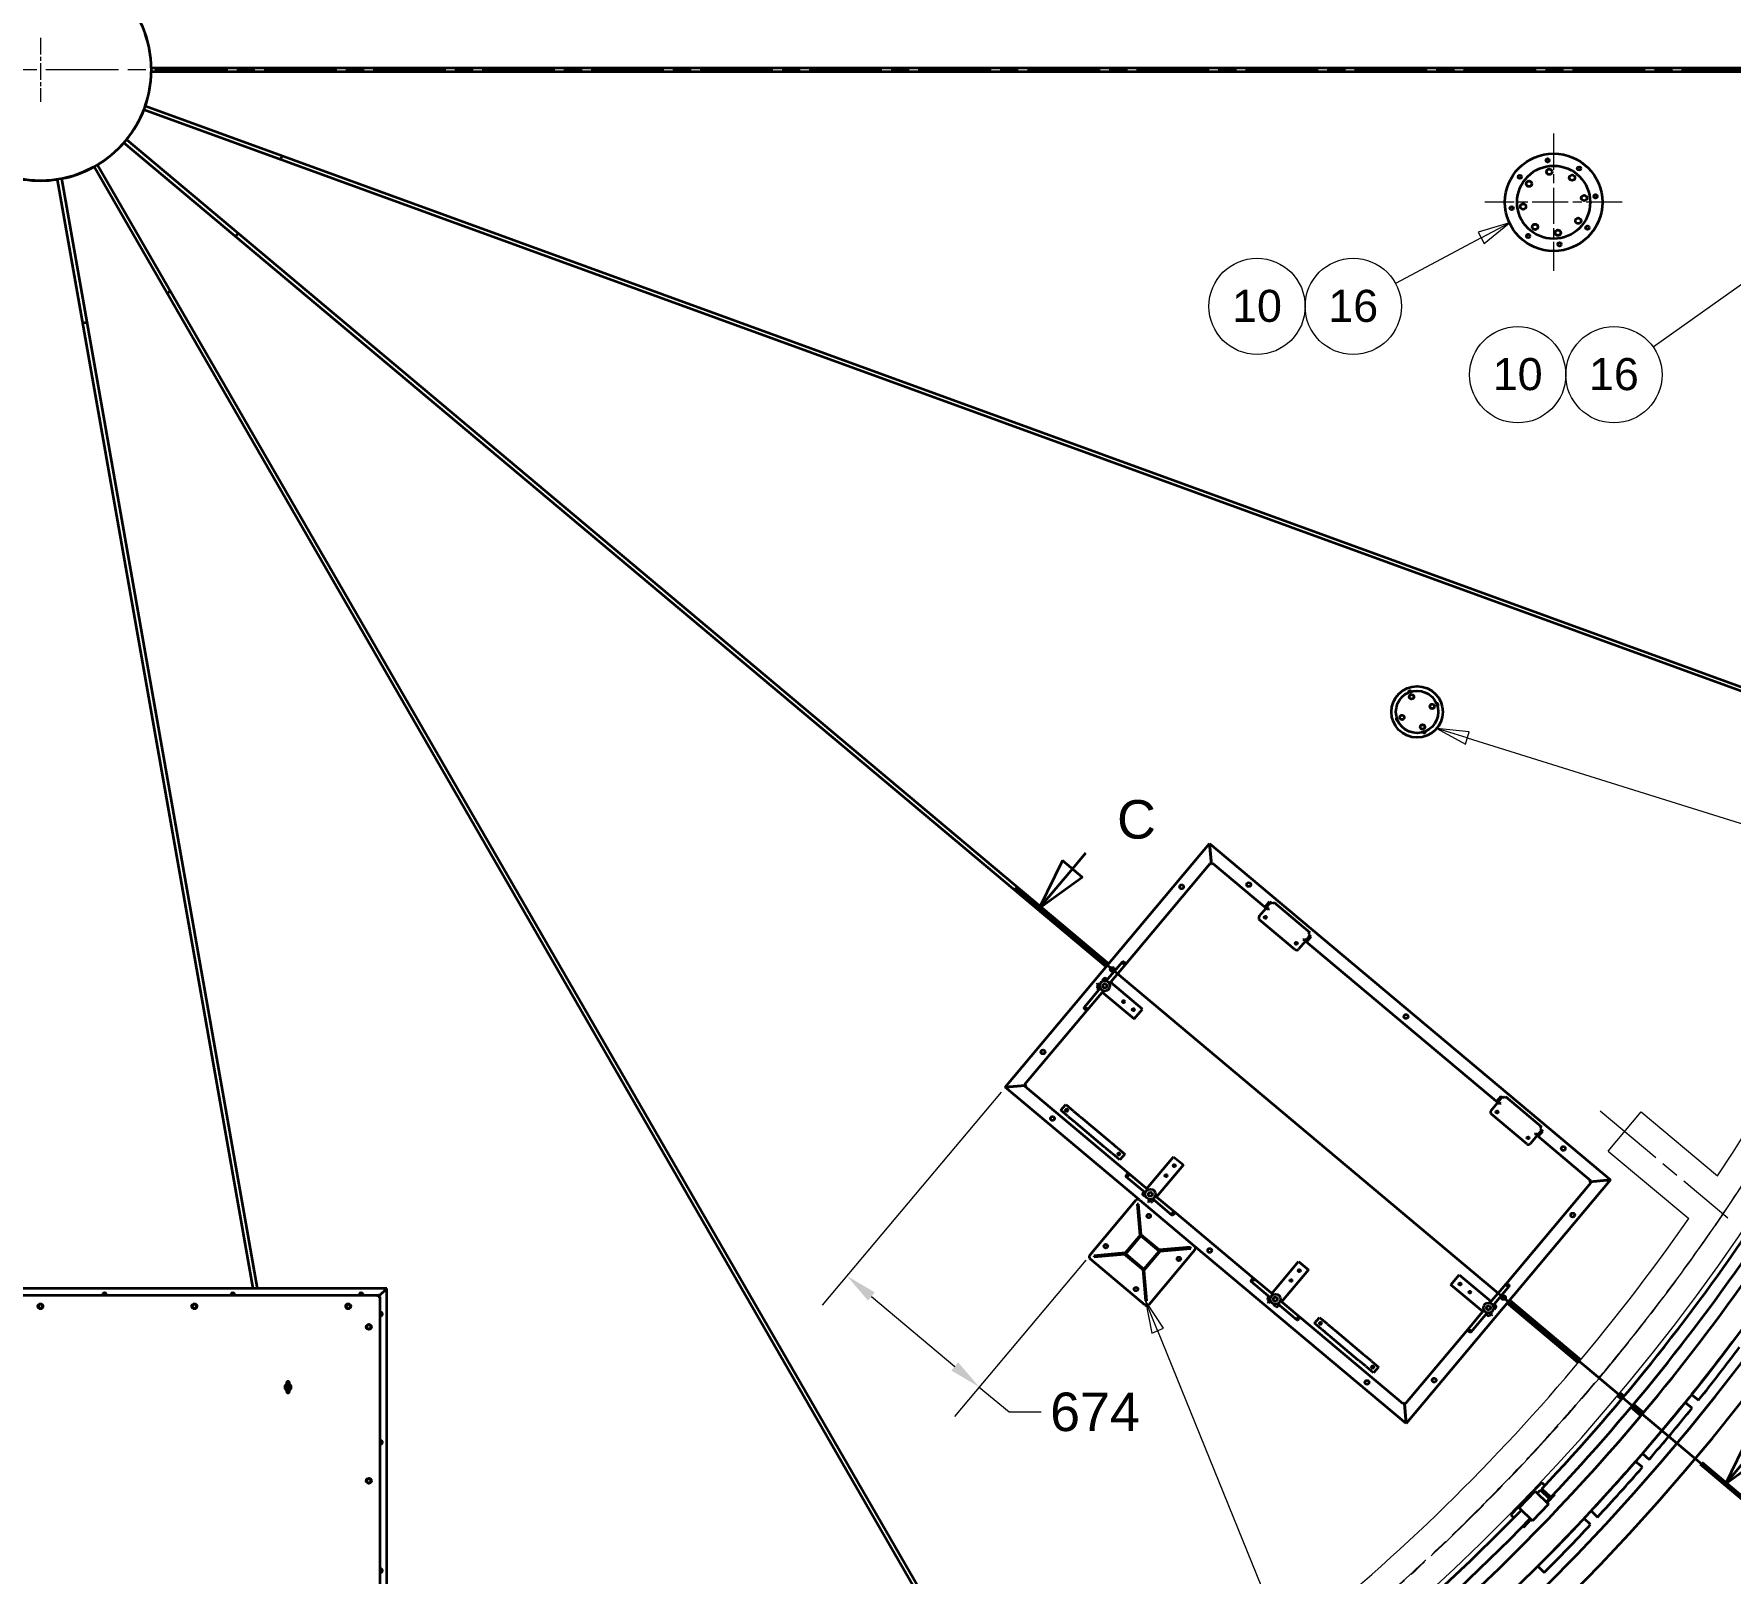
# Model space of a CAD drawing. Header units: millimetres. Extents: x 0 to 42050, y 0 to 29700.
# Drawn here: x 9742 to 16352, y 3620 to 9618 of the extents above; entities that cross this region are included whole.
import ezdxf

# ---------------------------------------------------------------- set-up
doc = ezdxf.new("R2010")
doc.units = ezdxf.units.MM
doc.header["$LTSCALE"] = 50
doc.linetypes.add('CHAIN', pattern=[0.3543, 0.2362, -0.0295, 0.0591, -0.0295])
for name, color, linetype, lineweight in [('Center Mark', 7, 'Continuous', 18), ('Dimension', 7, 'Continuous', 18), ('Section Line', 7, 'CHAIN', 35), ('Symbol', 7, 'Continuous', 18), ('Visible', 7, 'Continuous', 35)]:
    doc.layers.add(name, color=color, linetype=linetype, lineweight=lineweight)
doc.layers.add('P_Cable Ducts (CD)', color=30, linetype='Continuous', lineweight=18, true_color=0xff7f00)
doc.layers.add('P_Condensate Centerline', color=40, linetype='CHAIN', lineweight=18, true_color=0xffbf00)
doc.styles.add('Note Text', font='arial.ttf')
doc.styles.add('Title', font='arial.ttf')
doc.dimstyles.new('Default - Method 2b', dxfattribs={"dimscale": 50, "dimtxt": 3, "dimasz": 2.5, "dimexe": 3, "dimexo": 0.5, "dimgap": 0.7, "dimtad": 0, "dimtoh": 1, "dimdec": 1, "dimrnd": 1e-08, "dimtxsty": 'Title', "dimcen": 0.09, "dimdle": 10, "dimclrd": 256, "dimclre": 256, "dimclrt": 7, "dimadec": 0, "dimazin": 2, "dimtfac": 0.833333, "dimtdec": 1, "dimtmove": 0, "dimatfit": 3, "dimfxl": 1, "dimtolj": 1, "dimlwd": -1, "dimlwe": -1, "dimarcsym": 0})

# ---------------------------------------------------------------- blocks, each defined once
blk = doc.blocks.new('2dTransSection3')
at = {"layer": 'Section Line', "linetype": 'Continuous'}
for p, q in [((276.79, 128.5), (275.78, 127.29)), ((275.01, 127.93), (273.2, 124.22)), ((275.78, 127.29), (273.2, 124.22)), ((276.54, 126.64), (275.01, 127.93)), ((273.2, 124.22), (276.54, 126.64)), ((330.27, 83.62), (329.26, 82.41)), ((328.49, 83.05), (326.69, 79.34)), ((329.26, 82.41), (326.69, 79.34)), ((330.02, 81.77), (328.49, 83.05)), ((326.69, 79.34), (330.02, 81.77))]:
    blk.add_line(p, q, dxfattribs=at)
at = {"layer": 'Section Line', "linetype": 'CHAIN', "ltscale": 21.895039}
blk.add_line((328.59, 77.75), (271.31, 125.81), dxfattribs=at)
at = {"layer": 'Section Line', "linetype": 'Continuous', "lineweight": 70}
for p, q in [((275.1, 122.63), (271.31, 125.81)), ((328.59, 77.75), (324.79, 80.94))]:
    blk.add_line(p, q, dxfattribs=at)
at = {"layer": 'Section Line', "linetype": 'Continuous', "flags": 128}
for points in [[(275.01, 127.93), (273.2, 124.22), (276.54, 126.64), (275.01, 127.93)], [(328.49, 83.05), (326.69, 79.34), (330.02, 81.77), (328.49, 83.05)]]:
    blk.add_lwpolyline(points, dxfattribs=at)
at = {"layer": 'Section Line'}
for points in [[(275.01, 127.93), (273.2, 124.22), (276.54, 126.64), (275.01, 127.93)], [(328.49, 83.05), (326.69, 79.34), (330.02, 81.77), (328.49, 83.05)]]:
    blk.add_solid(points, dxfattribs=at)
at = {"layer": 'Section Line', "char_height": 3, "attachment_point": 7, "style": 'Title'}
for insert in [(279.26, 129.6), (332.74, 84.72)]:
    blk.add_mtext('C', dxfattribs=dict(at, insert=insert))
blk = doc.blocks.new('Balloon6')
at = {"layer": 'Symbol'}
for p, q in [((282.42, 91.29), (281.48, 93.61)), ((282.88, 91.48), (281.48, 93.61)), ((281.48, 93.61), (281.96, 91.1)), ((281.96, 91.1), (282.88, 91.48)), ((282.42, 91.29), (302.81, 41.06))]:
    blk.add_line(p, q, dxfattribs=at)
at = {"layer": 'Symbol', "flags": 128}
blk.add_lwpolyline([(282.88, 91.48), (281.48, 93.61), (281.96, 91.1), (282.88, 91.48)], dxfattribs=at)
at = {"layer": 'Symbol'}
blk.add_circle((304.22, 37.59), 3.75, dxfattribs=at)
blk.add_solid([(282.88, 91.48), (281.48, 93.61), (281.96, 91.1), (282.88, 91.48)], dxfattribs=at)
at = {"layer": 'Symbol', "insert": (304.22, 37.61), "char_height": 2.5, "attachment_point": 5, "style": 'Note Text'}
blk.add_mtext('3', dxfattribs=at)
blk = doc.blocks.new('*D43')
at = {"layer": 'Defpoints', "color": 0, "transparency": 16777216}
for p in [(13526.9, 5513.6), (13856.8, 4858.2), (12909.8, 4778.2)]:
    blk.add_point(p, dxfattribs=at)
at = {"layer": 'Dimension', "transparency": 16777216}
for p, q in [((13510.8, 5494.4), (12813.4, 4663.3)), ((13840.7, 4839), (13329.7, 4230)), ((13005.6, 4697.8), (13330.4, 4425.3)), ((13426.1, 4344.9), (13542.2, 4247.6)), ((13542.2, 4247.6), (13667.2, 4247.6))]:
    blk.add_line(p, q, dxfattribs=at)
for points in [[(13019, 4713.8), (12992.2, 4681.9), (12909.8, 4778.2)], [(13343.8, 4441.3), (13317, 4409.3), (13426.1, 4344.9)]]:
    blk.add_solid(points, dxfattribs=at)
at = {"layer": 'Dimension', "color": 7, "transparency": 16777216, "insert": (13702.2, 4171), "char_height": 150, "attachment_point": 7, "style": 'Title'}
blk.add_mtext('\\A1;674', dxfattribs=at)
blk = doc.blocks.new('Balloon30')
at = {"layer": 'Symbol'}
for p, q in [((306.56, 137.49), (304.18, 138.23)), ((306.71, 137.96), (304.18, 138.23)), ((304.18, 138.23), (306.41, 137.01)), ((306.41, 137.01), (306.71, 137.96)), ((306.56, 137.49), (357.29, 121.61))]:
    blk.add_line(p, q, dxfattribs=at)
at = {"layer": 'Symbol', "flags": 128}
blk.add_lwpolyline([(306.71, 137.96), (304.18, 138.23), (306.41, 137.01), (306.71, 137.96)], dxfattribs=at)
at = {"layer": 'Symbol'}
for centre in [(360.86, 120.49), (368.36, 120.49)]:
    blk.add_circle(centre, 3.75, dxfattribs=at)
blk.add_solid([(306.71, 137.96), (304.18, 138.23), (306.41, 137.01), (306.71, 137.96)], dxfattribs=at)
at = {"layer": 'Symbol', "char_height": 2.5, "attachment_point": 5, "style": 'Note Text'}
for s, insert in [('19', (360.86, 120.51)), ('21', (368.36, 120.49))]:
    blk.add_mtext(s, dxfattribs=dict(at, insert=insert))
blk = doc.blocks.new('Balloon45')
at = {"layer": 'Symbol'}
for p, q in [((309.84, 177.65), (307.4, 176.91)), ((307.63, 176.47), (309.84, 177.65)), ((307.87, 176.03), (309.84, 177.65)), ((307.63, 176.47), (300.97, 172.9)), ((307.4, 176.91), (307.87, 176.03))]:
    blk.add_line(p, q, dxfattribs=at)
at = {"layer": 'Symbol', "flags": 128}
blk.add_lwpolyline([(307.87, 176.03), (309.84, 177.65), (307.4, 176.91), (307.87, 176.03)], dxfattribs=at)
at = {"layer": 'Symbol'}
for centre in [(290.17, 171.13), (297.67, 171.13)]:
    blk.add_circle(centre, 3.75, dxfattribs=at)
blk.add_solid([(307.87, 176.03), (309.84, 177.65), (307.4, 176.91), (307.87, 176.03)], dxfattribs=at)
at = {"layer": 'Symbol', "char_height": 2.5, "attachment_point": 5, "style": 'Note Text'}
for s, insert in [('10', (290.17, 171.15)), ('16', (297.67, 171.15))]:
    blk.add_mtext(s, dxfattribs=dict(at, insert=insert))
blk = doc.blocks.new('Balloon46')
at = {"layer": 'Symbol'}
for p, q in [((330.62, 174.72), (328.28, 173.69)), ((328.57, 173.28), (330.62, 174.72)), ((328.86, 172.87), (330.62, 174.72)), ((328.57, 173.28), (321.04, 167.96)), ((328.28, 173.69), (328.86, 172.87))]:
    blk.add_line(p, q, dxfattribs=at)
at = {"layer": 'Symbol', "flags": 128}
blk.add_lwpolyline([(328.86, 172.87), (330.62, 174.72), (328.28, 173.69), (328.86, 172.87)], dxfattribs=at)
at = {"layer": 'Symbol'}
for centre in [(310.49, 165.8), (317.99, 165.8)]:
    blk.add_circle(centre, 3.75, dxfattribs=at)
blk.add_solid([(328.86, 172.87), (330.62, 174.72), (328.28, 173.69), (328.86, 172.87)], dxfattribs=at)
at = {"layer": 'Symbol', "char_height": 2.5, "attachment_point": 5, "style": 'Note Text'}
for s, insert in [('10', (310.49, 165.83)), ('16', (317.99, 165.83))]:
    blk.add_mtext(s, dxfattribs=dict(at, insert=insert))

msp = doc.modelspace()

# ---------------------------------------------------------------- linework, layer by layer
at = {"layer": 'Center Mark', "linetype": 'CHAIN', "ltscale": 5.555937}
msp.add_line((9766.85, 9602.99), (9766.85, 9352.99), dxfattribs=at)
msp.add_line((9766.85, 9602.99), (9766.85, 9352.99), dxfattribs=at)
at = {"layer": 'Center Mark', "linetype": 'CHAIN', "ltscale": 23.990969}
msp.add_line((17721.85, 9477.99), (9641.85, 9477.99), dxfattribs=at)
msp.add_line((17721.85, 9477.99), (9641.85, 9477.99), dxfattribs=at)
at = {"layer": 'Center Mark', "linetype": 'CHAIN', "ltscale": 11.889819}
for p, q in [((15664.47, 9229.52), (15664.47, 8694.52)), ((15931.97, 8962.02), (15396.97, 8962.02))]:
    msp.add_line(p, q, dxfattribs=at)
at = {"layer": 'P_Cable Ducts (CD)'}
for p, q in [((15877.52, 5264.32), (16006.08, 5417.53)), ((16006.08, 5417.53), (16303.73, 5167.77)), ((15877.52, 5264.32), (16190.91, 5001.35))]:
    msp.add_line(p, q, dxfattribs=at)
for radius, start, end in [(8030, 304.017858, 74.209996), (7830, 326.60031, 17.380702), (8030, 205.790004, 303.30742), (7830, 206.60031, 297.796899), (7830, 302.188455, 325.129076)]:
    msp.add_arc((9766.85, 9477.99), radius, start, end, dxfattribs=at)
at = {"layer": 'P_Condensate Centerline', "ltscale": 23.990969}
msp.add_line((15846.04, 5421.27), (16343.08, 5004.21), dxfattribs=at)
for start, end in [(340.336504, 74.351842), (314.622936, 46.728136), (205.648158, 21.225769), (255.589818, 21.225769)]:
    msp.add_arc((9766.85, 9477.99), 7930, start, end, dxfattribs=at)
at = {"layer": 'Visible'}
for p, q in [((10198.68, 9485.99), (17596.85, 9485.99)), ((17596.85, 9469.99), (10198.68, 9469.99)), ((17121.9, 6792.46), (10169.91, 9322.78)), ((10175.38, 9337.82), (17127.38, 6807.5)), ((13920.29, 5982.4), (10092.51, 9194.29)), ((10102.8, 9206.54), (13930.57, 5994.66)), ((13566.75, 2880.38), (9975.84, 9100.01)), ((9989.7, 9108.01), (13580.6, 2888.38)), ((10596.04, 4729.35), (9833.96, 9051.33)), ((9849.72, 9054.11), (10612.29, 4729.35)), ((13526.9, 5513.58), (14323.96, 6463.48)), ((14323.96, 6463.48), (14331.11, 6381.76)), ((14331.11, 6381.76), (14323.96, 6463.48)), ((14323.96, 6463.48), (15886.69, 5152.19)), ((13996.24, 5992.02), (14326.51, 6385.62)), ((14327.08, 6386.29), (14326.51, 6385.62)), ((14331.11, 6381.76), (14326.51, 6385.62)), ((14329.38, 6384.37), (14327.08, 6386.29)), ((14328.81, 6383.69), (14329.38, 6384.37)), ((14334.97, 6386.36), (14331.11, 6381.76)), ((14332.36, 6384.63), (14334.29, 6386.93)), ((14333.04, 6384.06), (14332.36, 6384.63)), ((14334.97, 6386.36), (14334.29, 6386.93)), ((14334.97, 6386.36), (14543.71, 6211.2)), ((14540.4, 6216.59), (14539.12, 6215.06)), ((14540.4, 6216.59), (14557.12, 6236.51)), ((14540.4, 6216.59), (14545, 6212.73)), ((14545, 6212.73), (14546.28, 6214.27)), ((14546.28, 6214.27), (14548.9, 6217.38)), ((14546.28, 6214.27), (14552.41, 6209.12)), ((14548.9, 6217.38), (14557.81, 6228)), ((14557.12, 6236.51), (14561.71, 6232.65)), ((14557.81, 6228), (14562.35, 6233.42)), ((14568.48, 6228.27), (14562.35, 6233.42)), ((14573.62, 6234.4), (14568.48, 6228.27)), ((14573.62, 6234.4), (14714.58, 6116.13)), ((14517.36, 6179.79), (14543.71, 6211.2)), ((14656.48, 6050), (14518.59, 6165.71)), ((14545, 6212.73), (14543.71, 6211.2)), ((14551.37, 6204.77), (14543.71, 6211.2)), ((14553.94, 6207.84), (14551.37, 6204.77)), ((14552.41, 6209.12), (14553.94, 6207.84)), ((14696.92, 6082.64), (14670.57, 6051.24)), ((14689.26, 6089.07), (14691.83, 6092.14)), ((14696.92, 6082.64), (14689.26, 6089.07)), ((14691.83, 6092.14), (14693.37, 6090.85)), ((14699.49, 6085.71), (14693.37, 6090.85)), ((14698.21, 6084.18), (14696.92, 6082.64)), ((14696.92, 6082.64), (15446.88, 5453.35)), ((14698.21, 6084.18), (14699.49, 6085.71)), ((14698.21, 6084.18), (14702.8, 6080.32)), ((14699.49, 6085.71), (14702.11, 6088.83)), ((14702.11, 6088.83), (14711.02, 6099.44)), ((14702.8, 6080.32), (14719.52, 6100.24)), ((14709.43, 6110), (14714.58, 6116.13)), ((14709.43, 6110), (14715.56, 6104.86)), ((14711.02, 6099.44), (14715.56, 6104.86)), ((14714.92, 6104.09), (14719.52, 6100.24)), ((14702.8, 6080.32), (14701.52, 6078.79)), ((13921.08, 5927.34), (13983.98, 6002.3)), ((13933.34, 5917.06), (13996.24, 5992.02)), ((13897.52, 5899.26), (13834.62, 5824.29)), ((13909.77, 5888.97), (13846.87, 5814.01)), ((13884.02, 5914.28), (13886.59, 5917.34)), ((13884.02, 5914.28), (13889.38, 5909.78)), ((13893.56, 5914.76), (13886.49, 5906.33)), ((13891.95, 5912.84), (13886.59, 5917.34)), ((13887.1, 5899.29), (13893.23, 5894.15)), ((13888.66, 5894.27), (13888.24, 5893.77)), ((13888.24, 5893.76), (13888.24, 5893.77)), ((13888.24, 5893.76), (13890.98, 5891.47)), ((13890.49, 5896.45), (13888.66, 5894.27)), ((13895.96, 5912.74), (13893.56, 5914.76)), ((13912.2, 5936.98), (13905.13, 5928.55)), ((13905.13, 5928.55), (13907.53, 5926.53)), ((13905.49, 5883.86), (14029.59, 5779.73)), ((13925.37, 5932.45), (13919.24, 5937.59)), ((14061.73, 5818.03), (13937.63, 5922.16)), ((14029.59, 5779.73), (14061.73, 5818.03)), ((13604.02, 5524.59), (13846.87, 5814.01)), ((13604.39, 5520.36), (13526.9, 5513.58)), ((13526.9, 5513.58), (13604.39, 5520.36)), ((14050.88, 5073.92), (13526.9, 5513.58)), ((13604.02, 5524.59), (13603.46, 5523.91)), ((13605.75, 5521.99), (13603.46, 5523.91)), ((13604.02, 5524.59), (13608.62, 5520.73)), ((13606.01, 5519), (13604.09, 5516.7)), ((13604.09, 5516.7), (13604.76, 5516.13)), ((13606.32, 5522.66), (13604.39, 5520.36)), ((13604.39, 5520.36), (13606.69, 5518.43)), ((13608.62, 5520.73), (13604.76, 5516.13)), ((14009.09, 5176.86), (13604.76, 5516.13)), ((13743.49, 5423.22), (13762.78, 5446.2)), ((13771.25, 5399.93), (13743.49, 5423.22)), ((13762.78, 5446.2), (13790.53, 5422.91)), ((13793.85, 5420.13), (13790.53, 5422.91)), ((15420.53, 5421.95), (15446.88, 5453.35)), ((15443.57, 5458.74), (15442.28, 5457.21)), ((15443.57, 5458.74), (15460.28, 5478.66)), ((15443.57, 5458.74), (15448.17, 5454.89)), ((15448.17, 5454.89), (15446.88, 5453.35)), ((15454.54, 5446.93), (15446.88, 5453.35)), ((15448.17, 5454.89), (15449.45, 5456.42)), ((15449.45, 5456.42), (15452.07, 5459.54)), ((15449.45, 5456.42), (15455.58, 5451.28)), ((15452.07, 5459.54), (15460.97, 5470.15)), ((15457.11, 5449.99), (15454.54, 5446.93)), ((15455.58, 5451.28), (15457.11, 5449.99)), ((15460.28, 5478.66), (15464.88, 5474.8)), ((15460.97, 5470.15), (15465.52, 5475.57)), ((15471.65, 5470.43), (15465.52, 5475.57)), ((15476.79, 5476.56), (15471.65, 5470.43)), ((15476.79, 5476.56), (15617.74, 5358.28)), ((13771.25, 5399.93), (13774.56, 5397.15)), ((13796.57, 5378.68), (13774.56, 5397.15)), ((13793.85, 5420.13), (13815.86, 5401.66)), ((13803.21, 5373.12), (13796.57, 5378.68)), ((13914.36, 5279.85), (13803.21, 5373.12)), ((13815.86, 5401.66), (13822.49, 5396.1)), ((13822.49, 5396.1), (13933.64, 5302.83)), ((15559.65, 5292.16), (15421.76, 5407.86)), ((15612.6, 5352.15), (15617.74, 5358.28)), ((13933.64, 5302.83), (13940.28, 5297.26)), ((13940.28, 5297.26), (13962.29, 5278.79)), ((15600.09, 5324.8), (15573.73, 5293.39)), ((15592.43, 5331.23), (15595, 5334.29)), ((15600.09, 5324.8), (15592.43, 5331.23)), ((15595, 5334.29), (15596.53, 5333)), ((15602.66, 5327.86), (15596.53, 5333)), ((15601.37, 5326.33), (15600.09, 5324.8)), ((15600.09, 5324.8), (15808.84, 5149.64)), ((15601.37, 5326.33), (15602.66, 5327.86)), ((15601.37, 5326.33), (15605.97, 5322.47)), ((15602.66, 5327.86), (15605.28, 5330.98)), ((15605.97, 5322.47), (15604.68, 5320.94)), ((15605.28, 5330.98), (15614.18, 5341.6)), ((15605.97, 5322.47), (15622.68, 5342.39)), ((15612.6, 5352.15), (15618.73, 5347.01)), ((15614.18, 5341.6), (15618.73, 5347.01)), ((15618.09, 5346.25), (15622.68, 5342.39)), ((13920.99, 5274.28), (13914.36, 5279.85)), ((13943, 5255.81), (13920.99, 5274.28)), ((13943, 5255.81), (13946.32, 5253.03)), ((13974.07, 5229.74), (13946.32, 5253.03)), ((13965.6, 5276.01), (13962.29, 5278.79)), ((13965.6, 5276.01), (13993.36, 5252.72)), ((13993.36, 5252.72), (13974.07, 5229.74)), ((14078.94, 5118.25), (14183.07, 5242.35)), ((14183.07, 5242.35), (14221.37, 5210.21)), ((14073.77, 5101.71), (13998.8, 5164.61)), ((14084.05, 5113.96), (14009.09, 5176.86)), ((14221.37, 5210.21), (14117.24, 5086.11)), ((14186.07, 5202.63), (14181.74, 5206.26)), ((14184.89, 5211.45), (14190.63, 5206.64)), ((14063.51, 5099.86), (14068.66, 5105.99)), ((14072.56, 5085.75), (14064.13, 5092.82)), ((14112.13, 5090.4), (14187.1, 5027.5)), ((15886.69, 5152.19), (15089.63, 4202.3)), ((15809.58, 5141.18), (15479.3, 4747.58)), ((15804.98, 5145.04), (15886.69, 5152.19)), ((15886.69, 5152.19), (15804.98, 5145.04)), ((15804.98, 5145.04), (15808.84, 5149.64)), ((15809.58, 5141.18), (15804.98, 5145.04)), ((15806.91, 5147.34), (15807.58, 5146.77)), ((15807.28, 5143.11), (15807.84, 5143.79)), ((15807.58, 5146.77), (15809.51, 5149.07)), ((15807.84, 5143.79), (15810.14, 5141.86)), ((15809.51, 5149.07), (15808.84, 5149.64)), ((15809.58, 5141.18), (15810.14, 5141.86)), ((13856.81, 4858.19), (14036.79, 5072.68)), ((14046.08, 5057.28), (14041.1, 5056.85)), ((14041.1, 5056.85), (14051.76, 4934.96)), ((14056.46, 4938.69), (14046.08, 5057.28)), ((14050.88, 5073.92), (14265.37, 4893.93)), ((14074.57, 5088.15), (14072.56, 5085.75)), ((14088.26, 5072.57), (14083.76, 5067.21)), ((14086.83, 5064.64), (14083.76, 5067.21)), ((14086.35, 5074.18), (14088.36, 5076.58)), ((14094.77, 5067.11), (14086.35, 5074.18)), ((14086.83, 5064.64), (14091.33, 5070)), ((14106.96, 5073.85), (14101.82, 5067.72)), ((14101.85, 5078.14), (14176.81, 5015.24)), ((14496.29, 4768.05), (14187.1, 5027.5)), ((13991.26, 4862.86), (14055.54, 4939.46)), ((14056.04, 4933.82), (13996.9, 4863.35)), ((14055.54, 4939.46), (14132.15, 4875.18)), ((14126.51, 4874.69), (14056.04, 4933.82)), ((15089.63, 4202.3), (14265.37, 4893.93)), ((14072.53, 4664.12), (13858.04, 4844.1)), ((13995.04, 4867.36), (13873.15, 4856.69)), ((13873.15, 4856.69), (13873.59, 4851.71)), ((13873.59, 4851.71), (13992.18, 4862.09)), ((14067.87, 4798.58), (13991.26, 4862.86)), ((13996.9, 4863.35), (14067.38, 4804.21)), ((14067.38, 4804.21), (14126.51, 4874.69)), ((14132.15, 4875.18), (14067.87, 4798.58)), ((14266.6, 4879.85), (14086.62, 4665.35)), ((14249.54, 4889.62), (14127.64, 4878.96)), ((14131.38, 4874.27), (14249.97, 4884.64)), ((14249.97, 4884.64), (14249.54, 4889.62)), ((14566.15, 4709.44), (14670.28, 4833.54)), ((14670.28, 4833.54), (14708.58, 4801.4)), ((14063.37, 4802.36), (14074.03, 4680.46)), ((14079.01, 4680.9), (14068.64, 4799.49)), ((14571.25, 4705.15), (14496.29, 4768.05)), ((14708.58, 4801.4), (14604.45, 4677.3)), ((14673.28, 4793.82), (14668.94, 4797.45)), ((14672.1, 4802.63), (14677.83, 4797.82)), ((15264.45, 4743.56), (15296.59, 4781.86)), ((15296.59, 4781.86), (15420.69, 4677.73)), ((11116.86, 4729.35), (8416.86, 4729.35)), ((8449.86, 4702.34), (11083.86, 4702.34)), ((11083.86, 4696.34), (11116.86, 4729.35)), ((11116.87, 4729.34), (11083.86, 4696.34)), ((11083.86, 4696.34), (11083.86, 4702.34)), ((11084.74, 4702.34), (11083.86, 4702.34)), ((11083.86, 4699.34), (11084.74, 4699.34)), ((11089.86, 4696.34), (11083.86, 4696.34)), ((11084.74, 4699.34), (11084.74, 4702.34)), ((11086.86, 4696.34), (11086.86, 4697.22)), ((11086.86, 4697.22), (11089.86, 4697.22)), ((11089.86, 4696.34), (11089.86, 4697.22)), ((11089.86, 4696.34), (11089.86, 2062.34)), ((11116.87, 2029.34), (11116.87, 4729.34)), ((14560.97, 4692.89), (14486.01, 4755.79)), ((14550.72, 4691.05), (14555.86, 4697.18)), ((14553.18, 4699.43), (14550.88, 4696.69)), ((14550.88, 4696.69), (14550.88, 4696.68)), ((14550.88, 4696.68), (14551.38, 4696.26)), ((14553.56, 4694.43), (14551.38, 4696.26)), ((15388.55, 4639.43), (15264.45, 4743.56)), ((15342.43, 4715.14), (15338.12, 4710)), ((15416.4, 4672.62), (15479.3, 4747.58)), ((15428.66, 4662.33), (15491.56, 4737.3)), ((14074.03, 4680.46), (14079.01, 4680.9)), ((14554.78, 4681.11), (14550.28, 4675.75)), ((14553.35, 4673.18), (14550.28, 4675.75)), ((14559.76, 4676.94), (14551.33, 4684.01)), ((14553.35, 4673.18), (14557.85, 4678.54)), ((14561.78, 4679.34), (14559.76, 4676.94)), ((14573.55, 4665.37), (14575.57, 4667.77)), ((14581.98, 4658.3), (14573.55, 4665.37)), ((14594.16, 4665.04), (14589.02, 4658.91)), ((14589.05, 4669.33), (14664.02, 4606.43)), ((14599.34, 4681.58), (14674.3, 4618.68)), ((15392.84, 4644.53), (15329.94, 4569.57)), ((15405.09, 4634.25), (15342.19, 4559.29)), ((15406.93, 4624), (15400.81, 4629.14)), ((15421.05, 4633.04), (15413.98, 4624.61)), ((15416.87, 4628.06), (15422.23, 4623.56)), ((15418.64, 4635.06), (15421.05, 4633.04)), ((15424.8, 4626.63), (15419.44, 4631.13)), ((15432.62, 4646.83), (15430.21, 4648.85)), ((15439.69, 4655.26), (15432.62, 4646.83)), ((15432.95, 4667.44), (15439.07, 4662.3)), ((15759.83, 4438.84), (15483.02, 4671.11)), ((15493.31, 4683.37), (15770.12, 4451.1)), ((15078.63, 4279.41), (14674.3, 4618.68)), ((14732.46, 4593.38), (14751.74, 4616.36)), ((14760.21, 4570.09), (14732.46, 4593.38)), ((14751.74, 4616.36), (14779.49, 4593.07)), ((14760.21, 4570.09), (14763.53, 4567.31)), ((14785.54, 4548.84), (14763.53, 4567.31)), ((14782.81, 4590.29), (14779.49, 4593.07)), ((14782.81, 4590.29), (14804.82, 4571.82)), ((14804.82, 4571.82), (14811.45, 4566.26)), ((14811.45, 4566.26), (14922.61, 4472.99)), ((15329.94, 4569.57), (15087.08, 4280.15)), ((15424.8, 4626.63), (15422.23, 4623.56)), ((14792.17, 4543.28), (14785.54, 4548.84)), ((14903.32, 4450.01), (14792.17, 4543.28)), ((14909.96, 4444.44), (14903.32, 4450.01)), ((14931.97, 4425.97), (14909.96, 4444.44)), ((14922.61, 4472.99), (14929.24, 4467.42)), ((14929.24, 4467.42), (14951.25, 4448.96)), ((14954.57, 4446.17), (14951.25, 4448.96)), ((14954.57, 4446.17), (14982.32, 4422.88)), ((10732.3, 4366.84), (10731.42, 4366.84)), ((14931.97, 4425.97), (14935.28, 4423.19)), ((14963.04, 4399.9), (14935.28, 4423.19)), ((14982.32, 4422.88), (14963.04, 4399.9)), ((10726.12, 4356.84), (10725.86, 4356.84)), ((10725.86, 4355.31), (10725.86, 4356.84)), ((10725.86, 4331.84), (10725.86, 4333.38)), ((10725.86, 4331.84), (10726.12, 4331.84)), ((10732.3, 4321.84), (10731.42, 4321.84)), ((10737.86, 4356.84), (10737.6, 4356.84)), ((10737.86, 4331.84), (10737.6, 4331.84)), ((10737.86, 4356.84), (10737.86, 4355.31)), ((10737.86, 4333.38), (10737.86, 4331.84)), ((15929.01, 4296.88), (15913.04, 4310.28)), ((15923.33, 4322.54), (15939.3, 4309.14)), ((16202.07, 4315.59), (16229.32, 4293.62)), ((15078.63, 4279.41), (15082.49, 4284.01)), ((15078.63, 4279.41), (15079.3, 4278.85)), ((15081.23, 4281.14), (15079.3, 4278.85)), ((15080.56, 4281.71), (15082.86, 4279.78)), ((15082.49, 4284.01), (15087.08, 4280.15)), ((15082.86, 4279.78), (15084.78, 4282.08)), ((15089.63, 4202.3), (15082.86, 4279.78)), ((15082.86, 4279.78), (15089.63, 4202.3)), ((15084.22, 4281.41), (15086.52, 4279.48)), ((15086.52, 4279.48), (15087.08, 4280.15)), ((16004.97, 4233.15), (15966.01, 4265.83)), ((15976.3, 4278.09), (16015.25, 4245.41)), ((16204.21, 4262.48), (16176.96, 4284.45)), ((16010.59, 4032.17), (15984.15, 4055.11)), ((16010.37, 4085.32), (16036.81, 4062.38)), ((15617.92, 3972.57), (15585.35, 3938.69)), ((15617.92, 3972.57), (15630.09, 3960.87)), ((15530.03, 3873.96), (15592.42, 3938.83)), ((15579.11, 3932.21), (15536.13, 3887.52)), ((15538.3, 3885.44), (15581.27, 3930.13)), ((15576.54, 3934.67), (15576.94, 3934.29)), ((15579.11, 3932.21), (15576.94, 3934.29)), ((15579.11, 3932.21), (15585.35, 3938.69)), ((15581.27, 3930.13), (15585.43, 3934.45)), ((15588.95, 3935.23), (15585.35, 3938.69)), ((15586.87, 3933.07), (15585.43, 3934.45)), ((15592.42, 3938.83), (15645.04, 3888.24)), ((15612.99, 3942.76), (15648.07, 3909.55)), ((15615.64, 3940.25), (15616.32, 3940.97)), ((15616.32, 3940.97), (15616.59, 3942.08)), ((15646.11, 3912.8), (15616.32, 3940.97)), ((15618.47, 3948.56), (15653.58, 3915.38)), ((15621.12, 3946.05), (15620.03, 3945.73)), ((15650.92, 3917.88), (15636.03, 3931.97)), ((15668.38, 3924.06), (15639.96, 3894.5)), ((15645.42, 3912.06), (15646.11, 3912.8)), ((15646.11, 3912.8), (15647.21, 3913.12)), ((15650.92, 3917.88), (15650.66, 3916.77)), ((15650.92, 3917.88), (15650.93, 3917.89)), ((15664.91, 3927.39), (15668.38, 3924.06)), ((15497.32, 3847.15), (15529.9, 3881.03)), ((15497.32, 3847.15), (15509.49, 3835.45)), ((15536.13, 3887.52), (15529.9, 3881.03)), ((15533.5, 3877.56), (15529.9, 3881.03)), ((15530.03, 3873.96), (15582.66, 3823.36)), ((15533.57, 3889.98), (15533.97, 3889.59)), ((15533.97, 3889.59), (15536.13, 3887.52)), ((15538.3, 3885.44), (15534.14, 3881.11)), ((15535.58, 3879.72), (15534.14, 3881.11)), ((15645.04, 3888.24), (15582.66, 3823.36)), ((15639.27, 3893.78), (15639.96, 3894.5)), ((15810.44, 3862.17), (15836.03, 3838.28)), ((15544.31, 3801.97), (15547.78, 3798.63)), ((15547.78, 3798.63), (15576.2, 3828.19)), ((15576.2, 3828.19), (15576.89, 3828.91)), ((15808.73, 3809.05), (15783.14, 3832.93)), ((15602.54, 3646.42), (15627.24, 3621.62))]:
    msp.add_line(p, q, dxfattribs=at)
for centre, radius in [((9766.85, 9477.99), 8250), ((9766.85, 9477.99), 431.86), ((15664.47, 8962.02), 190), ((15641.48, 9125.41), 7), ((15664.47, 8962.02), 142.5), ((15532.68, 9061.31), 7), ((15647.75, 9080.85), 11), ((15647.75, 9080.85), 10.75), ((15736.67, 9057.86), 11), ((15736.67, 9057.86), 10.75), ((15763.75, 9093.8), 7), ((15568.62, 9034.23), 11), ((15568.62, 9034.23), 10.75), ((15827.86, 8985), 7), ((15501.07, 8939.04), 7), ((15545.64, 8945.31), 11), ((15545.64, 8945.31), 10.75), ((15783.3, 8978.73), 11), ((15783.3, 8978.73), 10.75), ((15592.26, 8866.18), 11), ((15592.26, 8866.18), 10.75), ((15760.31, 8889.81), 11), ((15760.31, 8889.81), 10.75), ((15796.25, 8862.73), 7), ((15565.18, 8830.23), 7), ((15681.18, 8843.19), 11), ((15681.18, 8843.19), 10.75), ((15687.45, 8798.63), 7), ((15132.32, 6976.03), 100), ((15132.32, 6976.03), 82.5), ((15110.95, 7034.76), 9), ((15110.95, 7034.76), 8.75), ((15073.59, 6954.66), 9), ((15073.59, 6954.66), 8.75), ((15191.05, 6997.41), 9), ((15191.05, 6997.41), 8.75), ((15153.7, 6917.3), 9), ((15153.7, 6917.3), 8.75), ((14214.55, 6294.2), 8), ((14476.42, 6302.91), 8), ((14541.22, 6174.78), 4.5), ((14661.49, 6073.87), 4.5), ((13944.58, 5972.46), 8), ((13915.43, 5908.16), 20), ((13915.43, 5908.16), 8), ((13988.2, 5847.09), 4.5), ((14026.51, 5814.95), 4.5), ((15089.26, 5788.68), 8), ((13674.61, 5650.72), 8), ((13766.92, 5423.14), 4.5), ((15444.39, 5416.94), 4.5), ((13711.5, 5391.32), 8), ((15564.66, 5316.02), 4.5), ((13969.93, 5252.8), 4.5), ((15702.09, 5274.45), 8), ((14154.01, 5168.83), 4.5), ((14186.15, 5207.13), 4.5), ((14092.95, 5096.05), 20), ((14092.95, 5096.05), 8), ((14086.52, 5011.38), 7.25), ((15738.98, 5015.05), 8), ((13919.35, 4893.83), 7.25), ((14204.06, 4844.21), 7.25), ((14324.34, 4877.09), 8), ((14641.22, 4760.01), 4.5), ((14673.36, 4798.31), 4.5), ((14036.9, 4726.66), 7.25), ((14580.15, 4687.24), 20), ((14580.15, 4687.24), 8), ((15299.67, 4746.64), 4.5), ((15337.97, 4714.5), 4.5), ((15469.01, 4693.31), 8), ((9766.86, 4659.34), 10), ((10366.86, 4659.34), 10), ((10966.86, 4659.34), 10), ((15410.75, 4653.43), 20), ((15410.75, 4653.43), 8), ((11046.86, 4579.34), 10), ((14755.89, 4593.3), 4.5), ((14937.17, 4362.86), 8), ((14958.89, 4422.96), 4.5), ((15199.04, 4371.57), 8), ((11046.86, 3979.34), 10)]:
    msp.add_circle(centre, radius, dxfattribs=at)
for centre, radius, start, end in [((9766.85, 9477.99), 8420, 352.893014, 276.750813), ((9766.85, 9477.99), 8326.9, 5.718532, 276.329235), ((9766.85, 9477.99), 431.91, 1.06132, 18.93868), ((9766.85, 9477.99), 431.91, 341.06132, 358.93868), ((9766.85, 9477.99), 1000, 359.541629, 0.458371), ((9766.85, 9477.99), 431.91, 321.06132, 338.93868), ((9766.85, 9477.99), 431.91, 301.06132, 318.93868), ((9766.85, 9477.99), 1000, 339.541629, 340.458371), ((9766.85, 9477.99), 431.91, 281.06132, 298.93868), ((9766.85, 9477.99), 431.91, 261.06132, 278.93868), ((9766.85, 9477.99), 1000, 319.541629, 320.458371), ((9766.85, 9477.99), 1000, 299.541629, 300.458371), ((9766.85, 9477.99), 1000, 279.541629, 280.458371), ((9766.85, 9477.99), 8326.9, 278.073684, 351.616422), ((9766.85, 9477.99), 8420, 277.617442, 350.361054), ((15104.96, 7051.21), 7, 38.600841, 181.399159), ((15207.5, 7003.39), 7, 308.600841, 91.399159), ((15057.15, 6948.67), 7, 128.600841, 271.399159), ((15159.68, 6900.86), 7, 218.600841, 1.399159), ((9766.85, 9477.99), 8150, 320.056241, 339.943759), ((14525.02, 6173.37), 10, 140, 230), ((14662.91, 6057.66), 10, 230, 320), ((13890.32, 5903.12), 5, 140, 230), ((13916.03, 5933.76), 5, 50, 140), ((13766.92, 5423.14), 4.5, 50.001871, 229.998114), ((15428.19, 5415.52), 10, 140, 230), ((15566.07, 5299.82), 10, 230, 320), ((14067.34, 5096.65), 5, 140, 230), ((14044.45, 5066.25), 10, 50, 140), ((14097.99, 5070.94), 5, 230, 320), ((9766.85, 9477.99), 8050.85, 316.621552, 326.461155), ((9766.85, 9477.99), 8099.15, 316.621552, 326.463065), ((14258.94, 4886.27), 10, 320, 50), ((13864.47, 4851.76), 10, 140, 230), ((10016.86, 4704.35), 8, 345.455653, 194.544347), ((10516.86, 4704.35), 8, 345.455653, 194.544347), ((11016.86, 4704.35), 8, 345.455653, 194.544347), ((9766.86, 4659.34), 8, 158.119712, 218.119712), ((9766.86, 4659.34), 8, 98.119712, 158.119712), ((9766.86, 4659.34), 8, 218.119712, 278.119712), ((9766.86, 4659.34), 8, 38.119712, 98.119712), ((9766.86, 4659.34), 8, 278.119712, 338.119712), ((9766.86, 4659.34), 8, 338.119712, 38.119712), ((10366.86, 4659.34), 8, 158.119712, 218.119712), ((10366.86, 4659.34), 8, 98.119712, 158.119712), ((10366.86, 4659.34), 8, 218.119712, 278.119712), ((10366.86, 4659.34), 8, 38.119712, 98.119712), ((10366.86, 4659.34), 8, 278.119712, 338.119712), ((10366.86, 4659.34), 8, 338.119712, 38.119712), ((10966.86, 4659.34), 8, 158.119712, 218.119712), ((10966.86, 4659.34), 8, 98.119712, 158.119712), ((10966.86, 4659.34), 8, 218.119712, 278.119712), ((10966.86, 4659.34), 8, 38.119712, 98.119712), ((10966.86, 4659.34), 8, 278.119712, 338.119712), ((10966.86, 4659.34), 8, 338.119712, 38.119712), ((11091.87, 4629.34), 8, 255.455653, 104.544347), ((14078.96, 4671.78), 10, 230, 320), ((14554.55, 4687.84), 5, 140, 230), ((14585.19, 4662.13), 5, 230, 320), ((15435.86, 4658.47), 5, 320, 50), ((11046.86, 4579.34), 8, 165.542319, 225.542319), ((11046.86, 4579.34), 8, 105.542319, 165.542319), ((11046.86, 4579.34), 8, 225.542319, 285.542319), ((11046.86, 4579.34), 8, 45.542319, 105.542319), ((11046.86, 4579.34), 8, 285.542319, 345.542319), ((11046.86, 4579.34), 8, 345.542319, 45.542319), ((15410.15, 4627.83), 5, 230, 320), ((9766.85, 9477.99), 7695, 319.940433, 320.059567), ((9766.85, 9477.99), 8250, 321.263015, 323.066142), ((9766.85, 9477.99), 8285, 321.262428, 323.066729), ((14958.89, 4422.96), 4.5, 230.001886, 49.99813), ((10731.86, 4344.34), 12.5, 117.647135, 242.352865), ((10731.86, 4344.34), 12.5, 297.647135, 62.352865), ((9766.85, 9477.99), 8150, 304.709403, 319.943759), ((9766.85, 9477.99), 8150, 319.943759, 320.056241), ((9766.85, 9477.99), 8250, 319.18209, 320.985217), ((9766.85, 9477.99), 8285, 319.181503, 320.985804), ((11091.87, 4129.34), 8, 255.455653, 104.544347), ((9766.85, 9477.99), 8250, 317.101165, 318.904292), ((11046.86, 3979.34), 8, 165.542319, 225.542319), ((11046.86, 3979.34), 8, 105.542319, 165.542319), ((11046.86, 3979.34), 8, 225.542319, 285.542319), ((11046.86, 3979.34), 8, 45.542319, 105.542319), ((11046.86, 3979.34), 8, 285.542319, 345.542319), ((11046.86, 3979.34), 8, 345.542319, 45.542319), ((9766.85, 9477.99), 8285, 317.100578, 318.904879), ((9766.85, 9477.99), 8050.85, 316.443123, 316.564786), ((15621.45, 3940.94), 5, 106.476998, 166.716437), ((9766.85, 9477.99), 8099.15, 316.441214, 316.564786), ((15645.79, 3917.92), 5, 286.476998, 346.716437), ((9766.85, 9477.99), 8050.85, 303.124078, 315.802614), ((9766.85, 9477.99), 8099.15, 303.122168, 315.804524), ((9766.85, 9477.99), 8250, 315.02024, 316.823367), ((9766.85, 9477.99), 8285, 315.019654, 316.823954), ((11091.87, 3629.34), 8, 255.455653, 104.544347)]:
    msp.add_arc(centre, radius, start, end, dxfattribs=at)
for centre, major_axis in [((13990.11, 5997.16), (6.13, -5.14)), ((13840.75, 5819.15), (-6.13, 5.14)), ((14003.95, 5170.73), (5.14, 6.13)), ((14181.95, 5021.37), (-5.14, -6.13)), ((14491.15, 4761.92), (5.14, 6.13)), ((15485.43, 4742.44), (6.13, -5.14)), ((14669.16, 4612.55), (-5.14, -6.13)), ((15336.06, 4564.43), (-6.13, 5.14))]:
    msp.add_ellipse(centre, major_axis=major_axis, ratio=0.4766825, dxfattribs=at)
for points, weights in [([(13891.05, 5891.55), (13889.86, 5892.74), (13888.66, 5894.27)], [1.06460276084, 1.0459492628, 1]), ([(14551.38, 4696.26), (14552.29, 4697.97), (14553.26, 4699.36)], [1, 1.0459492628, 1.06460276084]), ([(9759.44, 4662.32), (9758.64, 4660.33), (9757.71, 4658.04)], [1, 1.03814443452, 1.0003653387]), ([(9757.71, 4658.04), (9759.24, 4656.09), (9760.57, 4654.4)], [1.0003653387, 1.03814443452, 1]), ([(9761.16, 4666.61), (9760.23, 4664.31), (9759.44, 4662.32)], [1.0003653387, 1.03814443452, 1]), ([(9760.57, 4654.4), (9761.89, 4652.72), (9763.42, 4650.77)], [1, 1.03814443452, 1.0003653387]), ([(9765.73, 4667.26), (9763.61, 4666.96), (9761.16, 4666.61)], [1, 1.03814443452, 1.0003653387]), ([(9763.42, 4650.77), (9765.87, 4651.12), (9767.99, 4651.42)], [1.0003653387, 1.03814443452, 1]), ([(9770.3, 4667.91), (9767.85, 4667.56), (9765.73, 4667.26)], [1.0003653387, 1.03814443452, 1]), ([(9767.99, 4651.42), (9770.11, 4651.72), (9772.56, 4652.07)], [1, 1.03814443452, 1.0003653387]), ([(9773.15, 4664.28), (9771.83, 4665.97), (9770.3, 4667.91)], [1, 1.03814443452, 1.0003653387]), ([(9772.56, 4652.07), (9773.48, 4654.37), (9774.28, 4656.36)], [1.0003653387, 1.03814443452, 1]), ([(9776, 4660.65), (9774.48, 4662.59), (9773.15, 4664.28)], [1.0003653387, 1.03814443452, 1]), ([(9774.28, 4656.36), (9775.08, 4658.35), (9776, 4660.65)], [1, 1.03814443452, 1.0003653387]), ([(10359.44, 4662.32), (10358.64, 4660.33), (10357.71, 4658.04)], [1, 1.03814443452, 1.0003653387]), ([(10357.71, 4658.04), (10359.24, 4656.09), (10360.57, 4654.4)], [1.0003653387, 1.03814443452, 1]), ([(10361.16, 4666.61), (10360.23, 4664.31), (10359.44, 4662.32)], [1.0003653387, 1.03814443452, 1]), ([(10360.57, 4654.4), (10361.89, 4652.72), (10363.42, 4650.77)], [1, 1.03814443452, 1.0003653387]), ([(10365.73, 4667.26), (10363.61, 4666.96), (10361.16, 4666.61)], [1, 1.03814443452, 1.0003653387]), ([(10363.42, 4650.77), (10365.87, 4651.12), (10367.99, 4651.42)], [1.0003653387, 1.03814443452, 1]), ([(10370.3, 4667.91), (10367.85, 4667.56), (10365.73, 4667.26)], [1.0003653387, 1.03814443452, 1]), ([(10367.99, 4651.42), (10370.11, 4651.72), (10372.56, 4652.07)], [1, 1.03814443452, 1.0003653387]), ([(10373.15, 4664.28), (10371.83, 4665.97), (10370.3, 4667.91)], [1, 1.03814443452, 1.0003653387]), ([(10372.56, 4652.07), (10373.48, 4654.37), (10374.28, 4656.36)], [1.0003653387, 1.03814443452, 1]), ([(10376, 4660.65), (10374.48, 4662.59), (10373.15, 4664.28)], [1.0003653387, 1.03814443452, 1]), ([(10374.28, 4656.36), (10375.08, 4658.35), (10376, 4660.65)], [1, 1.03814443452, 1.0003653387]), ([(10959.44, 4662.32), (10958.64, 4660.33), (10957.71, 4658.04)], [1, 1.03814443452, 1.0003653387]), ([(10957.71, 4658.04), (10959.24, 4656.09), (10960.57, 4654.4)], [1.0003653387, 1.03814443452, 1]), ([(10961.16, 4666.61), (10960.23, 4664.31), (10959.44, 4662.32)], [1.0003653387, 1.03814443452, 1]), ([(10960.57, 4654.4), (10961.89, 4652.72), (10963.42, 4650.77)], [1, 1.03814443452, 1.0003653387]), ([(10965.73, 4667.26), (10963.61, 4666.96), (10961.16, 4666.61)], [1, 1.03814443452, 1.0003653387]), ([(10963.42, 4650.77), (10965.87, 4651.12), (10967.99, 4651.42)], [1.0003653387, 1.03814443452, 1]), ([(10970.3, 4667.91), (10967.85, 4667.56), (10965.73, 4667.26)], [1.0003653387, 1.03814443452, 1]), ([(10967.99, 4651.42), (10970.11, 4651.72), (10972.56, 4652.07)], [1, 1.03814443452, 1.0003653387]), ([(10973.15, 4664.28), (10971.83, 4665.97), (10970.3, 4667.91)], [1, 1.03814443452, 1.0003653387]), ([(10972.56, 4652.07), (10973.48, 4654.37), (10974.28, 4656.36)], [1.0003653387, 1.03814443452, 1]), ([(10976, 4660.65), (10974.48, 4662.59), (10973.15, 4664.28)], [1.0003653387, 1.03814443452, 1]), ([(10974.28, 4656.36), (10975.08, 4658.35), (10976, 4660.65)], [1, 1.03814443452, 1.0003653387]), ([(11039.11, 4581.34), (11038.58, 4579.26), (11037.96, 4576.87)], [1, 1.03814443452, 1.0003653387]), ([(11037.96, 4576.87), (11039.73, 4575.13), (11041.26, 4573.63)], [1.0003653387, 1.03814443452, 1]), ([(11040.27, 4585.81), (11039.65, 4583.41), (11039.11, 4581.34)], [1.0003653387, 1.03814443452, 1]), ([(11044.72, 4587.05), (11042.65, 4586.47), (11040.27, 4585.81)], [1, 1.03814443452, 1.0003653387]), ([(11041.26, 4573.63), (11042.79, 4572.13), (11044.55, 4570.4)], [1, 1.03814443452, 1.0003653387]), ([(11044.55, 4570.4), (11046.94, 4571.06), (11049, 4571.63)], [1.0003653387, 1.03814443452, 1]), ([(11049.17, 4588.29), (11046.78, 4587.62), (11044.72, 4587.05)], [1.0003653387, 1.03814443452, 1]), ([(11049, 4571.63), (11051.07, 4572.21), (11053.45, 4572.87)], [1, 1.03814443452, 1.0003653387]), ([(11052.46, 4585.05), (11050.93, 4586.55), (11049.17, 4588.29)], [1, 1.03814443452, 1.0003653387]), ([(11055.76, 4581.82), (11053.99, 4583.55), (11052.46, 4585.05)], [1.0003653387, 1.03814443452, 1]), ([(11053.45, 4572.87), (11054.07, 4575.27), (11054.61, 4577.34)], [1.0003653387, 1.03814443452, 1]), ([(11054.61, 4577.34), (11055.14, 4579.42), (11055.76, 4581.82)], [1, 1.03814443452, 1.0003653387]), ([(10726.06, 4355.41), (10726.06, 4354.78), (10726.06, 4354.19)], [1, 1.03210525676, 1.06244661735]), ([(10726.06, 4334.49), (10726.06, 4333.91), (10726.06, 4333.27)], [1.06244661735, 1.03210525676, 1]), ([(10737.66, 4354.19), (10737.66, 4354.78), (10737.66, 4355.41)], [1.06244661735, 1.03210525676, 1]), ([(10737.66, 4333.27), (10737.66, 4333.91), (10737.66, 4334.49)], [1, 1.03210525676, 1.06244661735]), ([(11039.11, 3981.34), (11038.58, 3979.26), (11037.96, 3976.87)], [1, 1.03814443452, 1.0003653387]), ([(11037.96, 3976.87), (11039.73, 3975.13), (11041.26, 3973.63)], [1.0003653387, 1.03814443452, 1]), ([(11040.27, 3985.81), (11039.65, 3983.41), (11039.11, 3981.34)], [1.0003653387, 1.03814443452, 1]), ([(11044.72, 3987.05), (11042.65, 3986.47), (11040.27, 3985.81)], [1, 1.03814443452, 1.0003653387]), ([(11041.26, 3973.63), (11042.79, 3972.13), (11044.55, 3970.4)], [1, 1.03814443452, 1.0003653387]), ([(11044.55, 3970.4), (11046.94, 3971.06), (11049, 3971.63)], [1.0003653387, 1.03814443452, 1]), ([(11049.17, 3988.29), (11046.78, 3987.62), (11044.72, 3987.05)], [1.0003653387, 1.03814443452, 1]), ([(11049, 3971.63), (11051.07, 3972.21), (11053.45, 3972.87)], [1, 1.03814443452, 1.0003653387]), ([(11052.46, 3985.05), (11050.93, 3986.55), (11049.17, 3988.29)], [1, 1.03814443452, 1.0003653387]), ([(11055.76, 3981.82), (11053.99, 3983.55), (11052.46, 3985.05)], [1.0003653387, 1.03814443452, 1]), ([(11053.45, 3972.87), (11054.07, 3975.27), (11054.61, 3977.34)], [1.0003653387, 1.03814443452, 1]), ([(11054.61, 3977.34), (11055.14, 3979.42), (11055.76, 3981.82)], [1, 1.03814443452, 1.0003653387])]:
    msp.add_rational_spline(points, weights, degree=2, dxfattribs=at)
for points, knots in [([(10731.42, 4366.84), (10730.89, 4366.84), (10730.35, 4366.75), (10729.38, 4366.44), (10728.95, 4366.21), (10728.18, 4365.69), (10727.88, 4365.39), (10727.32, 4364.76), (10727.15, 4364.46), (10726.84, 4363.9), (10726.76, 4363.68), (10726.62, 4363.29), (10726.57, 4363.14), (10726.49, 4362.83), (10726.47, 4362.69), (10726.39, 4362.3), (10726.37, 4362.11), (10726.32, 4361.58), (10726.29, 4361.25), (10726.24, 4360.46), (10726.22, 4360.02), (10726.18, 4359.03), (10726.16, 4358.47), (10726.13, 4357.54), (10726.12, 4357.2), (10726.12, 4356.84)], [1.57079633, 1.57079633, 1.57079633, 1.57079633, 1.57881416, 1.57881416, 1.58764941, 1.58764941, 1.59920554, 1.59920554, 1.61631913, 1.61631913, 1.6395962, 1.6395962, 1.66681466, 1.66681466, 1.70702306, 1.70702306, 1.80036323, 1.80036323, 1.95742916, 1.95742916, 2.11449509, 2.11449509, 2.27156102, 2.27156102, 2.35612598, 2.35612598, 2.35612598, 2.35612598]), ([(10737.6, 4356.84), (10737.59, 4357.5), (10737.57, 4358.11), (10737.53, 4359.23), (10737.51, 4359.73), (10737.47, 4360.63), (10737.44, 4361.02), (10737.39, 4361.72), (10737.37, 4362), (10737.27, 4362.6), (10737.25, 4362.8), (10737.05, 4363.44), (10736.98, 4363.67), (10736.64, 4364.36), (10736.44, 4364.76), (10735.72, 4365.5), (10735.5, 4365.7), (10734.78, 4366.21), (10734.19, 4366.53), (10733.08, 4366.79), (10732.69, 4366.84), (10732.3, 4366.84)], [-2.35612598, -2.35612598, -2.35612598, -2.35612598, -2.19906005, -2.19906005, -2.04199412, -2.04199412, -1.88492819, -1.88492819, -1.72786226, -1.72786226, -1.65207906, -1.65207906, -1.6205185, -1.6205185, -1.59654689, -1.59654689, -1.58866891, -1.58866891, -1.57668938, -1.57668938, -1.57079633, -1.57079633, -1.57079633, -1.57079633]), ([(10726.12, 4331.84), (10726.13, 4331.18), (10726.15, 4330.57), (10726.19, 4329.45), (10726.21, 4328.95), (10726.25, 4328.06), (10726.28, 4327.67), (10726.33, 4326.96), (10726.35, 4326.68), (10726.45, 4326.09), (10726.47, 4325.89), (10726.66, 4325.25), (10726.74, 4325.01), (10727.08, 4324.33), (10727.28, 4323.93), (10728, 4323.18), (10728.22, 4322.98), (10728.94, 4322.47), (10729.53, 4322.15), (10730.63, 4321.89), (10731.03, 4321.84), (10731.42, 4321.84)], [-2.35612598, -2.35612598, -2.35612598, -2.35612598, -2.19906005, -2.19906005, -2.04199412, -2.04199412, -1.88492819, -1.88492819, -1.72786226, -1.72786226, -1.65207906, -1.65207906, -1.6205185, -1.6205185, -1.59654689, -1.59654689, -1.58866891, -1.58866891, -1.57668938, -1.57668938, -1.57079633, -1.57079633, -1.57079633, -1.57079633]), ([(10726.55, 4360.88), (10726.55, 4360.88), (10726.55, 4360.87), (10726.56, 4360.77), (10726.58, 4360.56), (10726.62, 4359.82), (10726.65, 4359.14), (10726.72, 4357.3), (10726.75, 4356.06), (10726.8, 4353.21), (10726.82, 4351.58), (10726.85, 4348.12), (10726.86, 4346.28), (10726.86, 4342.61), (10726.85, 4340.77), (10726.82, 4337.27), (10726.8, 4335.62), (10726.75, 4332.68), (10726.72, 4331.39), (10726.65, 4329.35), (10726.61, 4328.57), (10726.56, 4327.97), (10726.55, 4327.85), (10726.55, 4327.8), (10726.55, 4327.8), (10726.55, 4327.8)], [-1.3786972, -1.3786972, -1.3786972, -1.3786972, -1.3401825, -1.3401825, -1.192287, -1.192287, -0.9396867, -0.9396867, -0.637214, -0.637214, -0.3231373, -0.3231373, -0.0061567, -0.0061567, 0.3114634, 0.3114634, 0.6284942, 0.6284942, 0.9427146, 0.9427146, 1.2449499, 1.2449499, 1.357812, 1.357812, 1.3786972, 1.3786972, 1.3786972, 1.3786972]), ([(10732.3, 4321.84), (10732.83, 4321.84), (10733.37, 4321.93), (10734.34, 4322.25), (10734.76, 4322.47), (10735.54, 4323), (10735.84, 4323.29), (10736.4, 4323.93), (10736.57, 4324.22), (10736.88, 4324.78), (10736.96, 4325), (10737.1, 4325.39), (10737.15, 4325.54), (10737.23, 4325.86), (10737.25, 4325.99), (10737.32, 4326.38), (10737.35, 4326.57), (10737.4, 4327.1), (10737.43, 4327.44), (10737.48, 4328.22), (10737.5, 4328.66), (10737.54, 4329.66), (10737.56, 4330.21), (10737.59, 4331.14), (10737.59, 4331.49), (10737.6, 4331.84)], [1.57079633, 1.57079633, 1.57079633, 1.57079633, 1.57881416, 1.57881416, 1.58764941, 1.58764941, 1.59920554, 1.59920554, 1.61631913, 1.61631913, 1.6395962, 1.6395962, 1.66681466, 1.66681466, 1.70702306, 1.70702306, 1.80036323, 1.80036323, 1.95742916, 1.95742916, 2.11449509, 2.11449509, 2.27156102, 2.27156102, 2.35612598, 2.35612598, 2.35612598, 2.35612598]), ([(10737.17, 4327.8), (10737.17, 4327.8), (10737.17, 4327.81), (10737.16, 4327.92), (10737.14, 4328.12), (10737.1, 4328.86), (10737.06, 4329.54), (10737, 4331.39), (10736.97, 4332.62), (10736.92, 4335.47), (10736.9, 4337.1), (10736.87, 4340.57), (10736.86, 4342.4), (10736.86, 4346.07), (10736.87, 4347.92), (10736.89, 4351.41), (10736.92, 4353.06), (10736.97, 4356), (10737, 4357.29), (10737.07, 4359.33), (10737.11, 4360.11), (10737.16, 4360.72), (10737.17, 4360.84), (10737.17, 4360.88), (10737.17, 4360.88), (10737.17, 4360.88)], [-1.3786972, -1.3786972, -1.3786972, -1.3786972, -1.3401825, -1.3401825, -1.192287, -1.192287, -0.9396867, -0.9396867, -0.637214, -0.637214, -0.3231373, -0.3231373, -0.0061567, -0.0061567, 0.3114634, 0.3114634, 0.6284942, 0.6284942, 0.9427146, 0.9427146, 1.2449499, 1.2449499, 1.357812, 1.357812, 1.3786972, 1.3786972, 1.3786972, 1.3786972])]:
    msp.add_open_spline(points, degree=3, knots=knots, dxfattribs=at)
for points in [[(10726.06, 4354.19), (10726.07, 4352.58), (10726.42, 4351.04), (10726.84, 4349.73)], [(10726.84, 4338.96), (10726.43, 4337.68), (10726.07, 4336.13), (10726.06, 4334.49)], [(10736.88, 4349.73), (10737.29, 4351), (10737.65, 4352.56), (10737.66, 4354.19)], [(10737.66, 4334.49), (10737.65, 4336.11), (10737.3, 4337.64), (10736.88, 4338.96)]]:
    msp.add_open_spline(points, degree=3, dxfattribs=at)

# ---------------------------------------------------------------- block references
at = {"layer": 'Section Line', "xscale": 50, "yscale": 50, "zscale": 50}
msp.add_blockref('2dTransSection3', (0, 0), dxfattribs=at)
at = {"layer": 'Symbol', "xscale": 50, "yscale": 50, "zscale": 50}
for name in ['Balloon45', 'Balloon46', 'Balloon30', 'Balloon6']:
    msp.add_blockref(name, (0, 0), dxfattribs=at)

# ---------------------------------------------------------------- dimensions: what is measured, and where the dimension line sits
at = {"layer": 'Dimension'}
dim = msp.add_linear_dim(base=(12909.83, 4778.18), p1=(13856.81, 4858.19), p2=(13526.9, 5513.58), angle=320, dimstyle='Default - Method 2b', override={"dimgap": 0.7, "dimtih": 1, "dimdec": 1, "dimtol": 0, "dimlim": 0, "dimtp": 0, "dimtm": 0, "dimtdec": 1, "dimtofl": 0, "dimatfit": 2}, dxfattribs=at)
dim.commit()
dim.dimension.update_dxf_attribs({"geometry": '*D43', "text_midpoint": (13868, 4247.57), "dimtype": 160})

doc.saveas('drawing.dxf')
